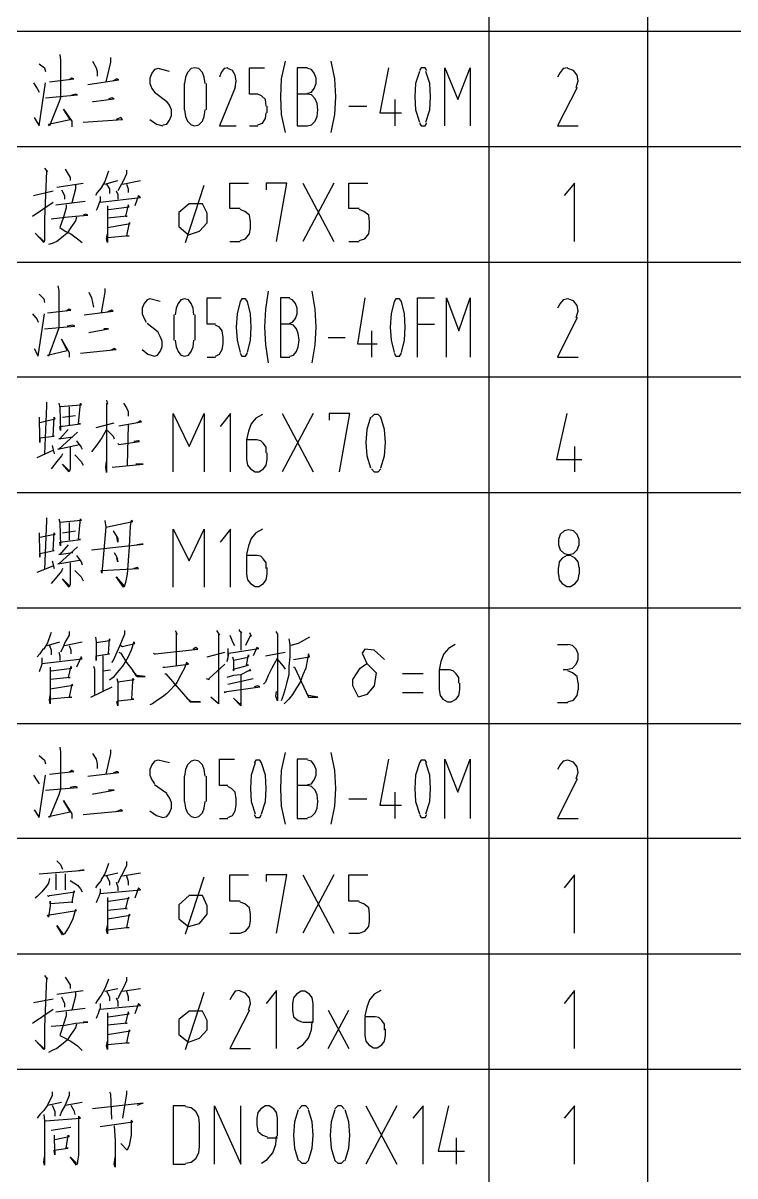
# Model space of a CAD drawing. Header units: millimetres. Extents: x -892 to 4698, y -3687 to 4524.
# Drawn here: x 3385 to 3879, y -2909 to -2110 of the extents above; entities that cross this region are included whole.
import ezdxf

# ---------------------------------------------------------------- set-up
doc = ezdxf.new("R2010")
doc.units = ezdxf.units.MM
doc.layers.add('1', color=7, linetype='Continuous')

msp = doc.modelspace()

# ---------------------------------------------------------------- linework, layer by layer
at = {"layer": '1', "color": 0, "lineweight": 25}
for points in [[(3708.1, -2034.97), (3708.1, -2115.13)], [(3818.24, -2034.97), (3818.24, -2115.13)], [(2898.03, -2115.13), (4698.03, -2115.13)], [(2898.03, -2115.13), (4698.03, -2115.13)], [(3708.1, -2115.13), (3708.1, -2195.29)], [(3818.24, -2115.13), (3818.24, -2195.29)], [(3410.27, -2131.43), (3410.92, -2135.34), (3410.92, -2161.4), (3409.62, -2164.66), (3403.1, -2180.95), (3402.45, -2179.65), (3417.44, -2176.39), (3412.88, -2169.22), (3418.74, -2177.7), (3418.74, -2181.61)], [(3445.46, -2133.38), (3445.46, -2136.64), (3442.2, -2150.32)], [(3395.93, -2137.94), (3399.84, -2140.55), (3400.5, -2143.16)], [(3433.08, -2135.99), (3435.69, -2140.55), (3436.34, -2143.16), (3436.34, -2146.41)], [(3486.52, -2143.16), (3478.7, -2141.2), (3476.09, -2141.85), (3474.14, -2144.46), (3472.83, -2147.72), (3472.83, -2151.63), (3474.14, -2154.89), (3476.09, -2157.49)], [(3511.29, -2151.63), (3510.63, -2147.07), (3509.33, -2143.81), (3506.72, -2141.2), (3504.12, -2140.55), (3501.51, -2141.2), (3498.9, -2143.81), (3497.6, -2147.07), (3496.95, -2151.63)], [(3526.93, -2140.55), (3524.32, -2141.2), (3522.36, -2143.81), (3521.06, -2147.07)], [(3532.14, -2154.23), (3532.79, -2149.67), (3532.14, -2145.76), (3530.18, -2142.5), (3526.93, -2141.2)], [(3547.78, -2158.8), (3541.92, -2158.8), (3541.92, -2140.55), (3552.34, -2140.55)], [(3566.68, -2135.99), (3564.07, -2148.37), (3563.42, -2160.75), (3564.07, -2173.13), (3566.68, -2185.52)], [(3582.32, -2140.55), (3575.15, -2140.55), (3575.15, -2180.95)], [(3582.32, -2158.15), (3584.93, -2157.49), (3586.88, -2154.89), (3588.19, -2151.63), (3588.19, -2147.72), (3586.88, -2144.46), (3584.93, -2141.85), (3582.32, -2141.2)], [(3598.61, -2185.52), (3601.22, -2173.13), (3601.87, -2160.75), (3601.22, -2148.37), (3598.61, -2135.99)], [(3638.37, -2140.55), (3632.5, -2171.83), (3647.49, -2171.83)], [(3665.09, -2142.5), (3663.78, -2140.55), (3661.18, -2140.55), (3659.87, -2142.5)], [(3677.47, -2180.95), (3677.47, -2140.55), (3686.59, -2162.71), (3695.07, -2140.55), (3695.07, -2180.95)], [(3762.84, -2140.55), (3759.58, -2141.2), (3757.63, -2143.81), (3755.67, -2147.07)], [(3768.71, -2154.23), (3770.01, -2149.67), (3769.36, -2145.76), (3766.75, -2142.5), (3762.84, -2141.2)], [(3392.02, -2150.98), (3394.63, -2154.89), (3395.93, -2157.49)], [(3392.68, -2175.09), (3395.93, -2180.95), (3400.5, -2150.98)], [(3403.1, -2150.32), (3420.05, -2148.37), (3418.74, -2147.72), (3416.79, -2149.02)], [(3429.82, -2152.28), (3451.33, -2149.02), (3450.03, -2148.37), (3447.42, -2149.67)], [(3659.87, -2143.16), (3657.27, -2151.63), (3656.61, -2160.75), (3657.27, -2169.88), (3659.87, -2178.35)], [(3664.44, -2178.35), (3667.04, -2169.88), (3667.69, -2160.75), (3667.04, -2151.63), (3664.44, -2143.16)], [(3400.5, -2161.4), (3422.65, -2159.45), (3421.35, -2158.8), (3417.44, -2160.1)], [(3476.09, -2157.49), (3484.57, -2164.01)], [(3496.95, -2169.88), (3496.95, -2151.63)], [(3511.94, -2151.63), (3511.94, -2169.88)], [(3532.14, -2154.23), (3521.06, -2180.95), (3532.79, -2180.95)], [(3553.65, -2167.27), (3552.99, -2162.71), (3550.39, -2160.1), (3547.78, -2158.8)], [(3582.32, -2158.8), (3575.15, -2158.8)], [(3582.32, -2180.95), (3584.93, -2180.3), (3587.53, -2177.7), (3588.84, -2174.44), (3589.49, -2169.88), (3588.84, -2165.31), (3587.53, -2162.06), (3584.93, -2159.45), (3582.32, -2158.8)], [(3769.36, -2154.23), (3755.67, -2180.95), (3770.01, -2180.95)], [(3433.08, -2164.01), (3433.73, -2164.01), (3448.07, -2162.06), (3446.77, -2161.4), (3444.16, -2162.06)], [(3481.96, -2180.3), (3484.57, -2179.65), (3486.52, -2177.04), (3487.82, -2173.79), (3487.82, -2169.88), (3486.52, -2166.62), (3484.57, -2164.01)], [(3642.93, -2162.71), (3642.93, -2180.95)], [(3496.95, -2169.88), (3497.6, -2174.44), (3498.9, -2177.7), (3501.51, -2180.3), (3504.12, -2180.95), (3506.72, -2180.3), (3509.33, -2177.7), (3510.63, -2174.44), (3511.29, -2169.88)], [(3547.78, -2180.3), (3551.04, -2179), (3552.99, -2175.74), (3553.65, -2171.83)], [(3554.3, -2171.83), (3554.3, -2167.27)], [(3611, -2167.27), (3623.38, -2167.27)], [(3426.56, -2178.35), (3453.94, -2176.39), (3452.63, -2175.09), (3449.37, -2176.39)], [(3472.83, -2176.39), (3477.4, -2179.65), (3481.96, -2180.95)], [(3541.92, -2180.95), (3547.78, -2180.95)], [(3575.15, -2180.95), (3582.32, -2180.95)], [(3659.87, -2179), (3661.18, -2180.95), (3663.78, -2180.95), (3665.09, -2179)], [(2898.03, -2195.29), (4698.03, -2195.29)], [(2898.03, -2195.29), (4698.03, -2195.29)], [(3708.1, -2195.29), (3708.1, -2275.45)], [(3818.24, -2195.29), (3818.24, -2275.45)], [(3399.84, -2210.28), (3401.8, -2212.89), (3401.15, -2212.24), (3399.84, -2245.47), (3399.84, -2259.81), (3399.84, -2260.46), (3399.19, -2261.77), (3393.33, -2255.25), (3399.19, -2261.11)], [(3414.18, -2210.93), (3417.44, -2216.8), (3417.44, -2218.75)], [(3444.16, -2212.24), (3443.51, -2214.19), (3441.55, -2219.41), (3438.95, -2223.97), (3436.34, -2227.23), (3435.04, -2229.18)], [(3456.54, -2211.58), (3456.54, -2214.19), (3454.59, -2218.75), (3451.98, -2223.32), (3450.68, -2225.92)], [(3408.32, -2223.32), (3426.56, -2220.71)], [(3421.35, -2222.01), (3421.35, -2224.62), (3418.74, -2234.39)], [(3441.55, -2221.36), (3450.68, -2218.75)], [(3442.86, -2221.36), (3444.81, -2224.62), (3444.81, -2227.88)], [(3453.94, -2221.36), (3466.32, -2218.75)], [(3456.54, -2221.36), (3457.85, -2224.62), (3457.85, -2227.23)], [(3497.6, -2261.77), (3510.63, -2222.01)], [(3535.4, -2238.3), (3528.23, -2238.3), (3528.23, -2220.71), (3541.26, -2220.71)], [(3560.81, -2261.11), (3567.98, -2220.71), (3553.65, -2220.71), (3553.65, -2225.27)], [(3579.06, -2220.71), (3600.57, -2261.11)], [(3600.57, -2220.71), (3579.06, -2261.11)], [(3618.16, -2238.3), (3611, -2238.3), (3611, -2220.71), (3624.03, -2220.71)], [(3767.4, -2261.11), (3767.4, -2220.71), (3760.24, -2229.18)], [(3392.02, -2229.18), (3405.71, -2225.92)], [(3411.57, -2225.27), (3413.53, -2229.18), (3413.53, -2231.79)], [(3438.29, -2229.83), (3438.29, -2233.09), (3437.64, -2234.39), (3436.99, -2236.35), (3436.34, -2238.3), (3435.69, -2239.61)], [(3438.29, -2233.74), (3466.32, -2230.48), (3465.01, -2229.18), (3462.41, -2236.35)], [(3449.37, -2225.92), (3450.68, -2228.53), (3450.68, -2231.79)], [(3391.37, -2243.52), (3405.71, -2233.74)], [(3407.66, -2235.7), (3427.87, -2233.09)], [(3414.83, -2235.7), (3414.83, -2237.65), (3412.88, -2244.17), (3410.27, -2251.34), (3414.18, -2253.95), (3418.09, -2255.9), (3422.65, -2259.16), (3425.91, -2261.77)], [(3443.51, -2236.35), (3443.51, -2238.3), (3443.51, -2248.08), (3443.51, -2261.77), (3442.86, -2259.16), (3443.51, -2255.9)], [(3444.16, -2238.96), (3458.5, -2237), (3457.85, -2235.7), (3455.89, -2243.52), (3457.19, -2243.52), (3443.51, -2244.82)], [(3493.04, -2250.69), (3499.55, -2256.55), (3507.38, -2253.95), (3512.59, -2248.08), (3512.59, -2241.56), (3509.33, -2235.05), (3500.21, -2235.05), (3493.04, -2240.91), (3493.04, -2250.69)], [(3542.57, -2247.43), (3541.92, -2242.87), (3538.66, -2240.26), (3535.4, -2238.96)], [(3625.33, -2247.43), (3624.68, -2242.87), (3621.42, -2240.26), (3618.16, -2238.96)], [(3422, -2244.17), (3421.35, -2246.78), (3418.09, -2251.34), (3415.49, -2255.25), (3411.57, -2258.51), (3408.32, -2261.11), (3405.06, -2262.42), (3402.45, -2263.07)], [(3404.41, -2245.47), (3414.18, -2244.17), (3421.35, -2243.52), (3429.82, -2242.87), (3428.52, -2242.21), (3426.56, -2242.87)], [(3443.51, -2251.34), (3459.15, -2248.73), (3458.5, -2248.08), (3456.54, -2257.2), (3458.5, -2257.2), (3443.51, -2258.51)], [(3535.4, -2260.46), (3539.31, -2259.16), (3541.92, -2255.9), (3542.57, -2251.99)], [(3542.57, -2251.99), (3542.57, -2247.43)], [(3618.16, -2260.46), (3622.07, -2259.16), (3624.68, -2255.9), (3625.33, -2251.99)], [(3625.33, -2251.99), (3625.33, -2247.43)], [(3528.23, -2261.11), (3535.4, -2261.11)], [(3611, -2261.11), (3618.16, -2261.11)], [(2898.03, -2275.45), (4698.03, -2275.45)], [(2898.03, -2275.45), (4698.03, -2275.45)], [(3708.1, -2275.45), (3708.1, -2354.96)], [(3818.24, -2275.45), (3818.24, -2354.96)], [(3408.97, -2291.74), (3409.62, -2295), (3409.62, -2321.07), (3408.32, -2324.98), (3402.45, -2340.62), (3401.8, -2339.97), (3415.49, -2336.71), (3411.57, -2328.89), (3416.79, -2338.01), (3416.79, -2341.27)], [(3441.55, -2293.7), (3441.55, -2296.31), (3438.95, -2310.64)], [(3395.93, -2297.61), (3399.19, -2300.87), (3399.84, -2303.47)], [(3430.47, -2296.31), (3432.43, -2300.22), (3433.08, -2303.47), (3433.73, -2306.73)], [(3480, -2302.82), (3472.83, -2300.87), (3470.88, -2301.52), (3468.92, -2304.13), (3467.62, -2307.38), (3467.62, -2311.29), (3468.92, -2314.55), (3470.23, -2317.16)], [(3503.46, -2311.95), (3502.81, -2307.38), (3501.51, -2304.13), (3499.55, -2301.52), (3496.95, -2300.87), (3494.34, -2301.52), (3492.39, -2304.13), (3491.08, -2307.38), (3490.43, -2311.95)], [(3518.45, -2318.46), (3512.59, -2318.46), (3512.59, -2300.22), (3522.36, -2300.22)], [(3540.61, -2338.01), (3542.57, -2329.54), (3543.22, -2320.42), (3542.57, -2311.29), (3540.61, -2302.82), (3539.31, -2300.87), (3536.7, -2300.87), (3535.4, -2302.82), (3533.44, -2311.29), (3532.79, -2320.42), (3533.44, -2329.54), (3535.4, -2338.01)], [(3554.95, -2295.65), (3552.99, -2308.04), (3552.34, -2320.42), (3552.99, -2332.8), (3554.95, -2345.18)], [(3569.94, -2300.22), (3563.42, -2300.22), (3563.42, -2341.27)], [(3569.94, -2317.81), (3571.89, -2317.16), (3573.85, -2314.55), (3575.15, -2311.29), (3575.15, -2307.38), (3573.85, -2304.13), (3571.89, -2301.52), (3569.94, -2300.87)], [(3585.58, -2345.18), (3587.53, -2332.8), (3588.19, -2320.42), (3587.53, -2308.04), (3585.58, -2295.65)], [(3622.07, -2300.22), (3616.86, -2332.15), (3630.55, -2332.15)], [(3647.49, -2338.01), (3649.45, -2329.54), (3650.1, -2320.42), (3649.45, -2311.29), (3647.49, -2302.82), (3646.19, -2300.87), (3643.58, -2300.87), (3642.28, -2302.82), (3640.32, -2311.29), (3639.67, -2320.42), (3640.32, -2329.54), (3642.28, -2338.01)], [(3658.57, -2341.27), (3658.57, -2300.22), (3670.3, -2300.22)], [(3678.77, -2341.27), (3678.77, -2300.22), (3687.24, -2323.03), (3695.07, -2300.22), (3695.07, -2341.27)], [(3768.71, -2313.9), (3770.01, -2309.34), (3769.36, -2305.43), (3766.75, -2302.17), (3762.84, -2300.87), (3759.58, -2301.52), (3757.63, -2304.13), (3755.67, -2307.38)], [(3401.8, -2310.64), (3418.09, -2308.69), (3416.79, -2308.04), (3414.83, -2309.34)], [(3427.22, -2311.95), (3447.42, -2309.34), (3446.12, -2308.69), (3443.51, -2309.99)], [(3391.37, -2311.29), (3394.63, -2315.21), (3395.28, -2317.16)], [(3392.68, -2335.41), (3395.28, -2340.62), (3399.84, -2311.29)], [(3470.88, -2317.81), (3478.7, -2323.68)], [(3489.78, -2329.54), (3489.78, -2311.95)], [(3504.12, -2311.95), (3504.12, -2329.54)], [(3569.94, -2318.46), (3563.42, -2318.46)], [(3569.94, -2340.62), (3572.55, -2339.97), (3574.5, -2337.36), (3575.8, -2334.1), (3576.46, -2329.54), (3575.8, -2324.98), (3574.5, -2321.72), (3572.55, -2319.12), (3569.94, -2318.46)], [(3658.57, -2318.46), (3670.3, -2318.46)], [(3769.36, -2313.9), (3755.67, -2341.27), (3770.01, -2341.27)], [(3399.84, -2321.72), (3420.7, -2319.77), (3419.4, -2319.12), (3415.49, -2319.77)], [(3430.47, -2324.33), (3444.16, -2321.72), (3442.86, -2321.72), (3440.9, -2321.72)], [(3467.62, -2336.06), (3471.53, -2339.32), (3476.09, -2340.62), (3478.05, -2339.97), (3480, -2337.36), (3481.31, -2334.1), (3481.31, -2330.19), (3480, -2326.94), (3478.7, -2324.33)], [(3523.67, -2327.59), (3523.02, -2323.03), (3521.06, -2320.42), (3518.45, -2319.12)], [(3626.64, -2323.03), (3626.64, -2341.27)], [(3490.43, -2329.54), (3491.08, -2334.1), (3492.39, -2337.36), (3494.34, -2339.97), (3496.95, -2340.62), (3499.55, -2339.97), (3501.51, -2337.36), (3502.81, -2334.1), (3503.46, -2329.54)], [(3518.45, -2340.62), (3521.06, -2339.32), (3523.02, -2336.06), (3523.67, -2332.15)], [(3523.67, -2332.15), (3523.67, -2327.59)], [(3596.66, -2327.59), (3608.39, -2327.59)], [(3424.61, -2338.67), (3449.37, -2336.06), (3448.07, -2335.41), (3445.46, -2336.71)], [(3512.59, -2341.27), (3518.45, -2341.27)], [(3535.4, -2338.67), (3536.7, -2340.62), (3539.31, -2340.62), (3540.61, -2338.67)], [(3563.42, -2341.27), (3569.94, -2341.27)], [(3642.28, -2338.67), (3643.58, -2340.62), (3646.19, -2340.62), (3647.49, -2338.67)], [(2898.03, -2354.96), (4698.03, -2354.96)], [(2898.03, -2354.96), (4698.03, -2354.96)], [(3708.1, -2354.96), (3708.1, -2435.12)], [(3818.24, -2354.96), (3818.24, -2435.12)], [(3401.15, -2372.55), (3401.15, -2375.16), (3399.84, -2408.4)], [(3409.62, -2373.21), (3410.27, -2376.47), (3410.92, -2392.11), (3410.27, -2389.5), (3424.61, -2387.54), (3423.31, -2387.54), (3424.61, -2373.21), (3425.26, -2374.51), (3410.27, -2375.81)], [(3442.86, -2371.25), (3443.51, -2373.86), (3442.86, -2373.21), (3442.86, -2421.43), (3442.2, -2417.52), (3442.86, -2413.61)], [(3454.59, -2373.21), (3456.54, -2376.47), (3457.85, -2379.07), (3457.85, -2382.33)], [(3412.23, -2382.98), (3421.35, -2381.68)], [(3416.79, -2375.81), (3416.79, -2388.85)], [(3489.13, -2420.78), (3489.13, -2380.38), (3500.21, -2403.18), (3510.63, -2380.38), (3510.63, -2420.78)], [(3528.88, -2420.78), (3528.88, -2380.38), (3521.71, -2389.5)], [(3551.04, -2381.03), (3546.48, -2383.63), (3543.22, -2387.54), (3541.26, -2392.76), (3539.96, -2398.62)], [(3564.72, -2380.38), (3586.23, -2420.78)], [(3586.23, -2380.38), (3564.72, -2420.78)], [(3604.48, -2420.78), (3611.65, -2380.38), (3597.31, -2380.38), (3597.31, -2384.94)], [(3633.15, -2418.17), (3635.76, -2409.7), (3636.41, -2400.58), (3635.76, -2391.45), (3633.15, -2382.98), (3631.2, -2381.03), (3628.59, -2381.03), (3626.64, -2382.98)], [(3762.19, -2380.38), (3755.02, -2412.31), (3772.62, -2412.31)], [(3395.93, -2382.98), (3395.93, -2386.89), (3396.59, -2400.58), (3396.59, -2397.32), (3406.36, -2396.02), (3405.71, -2396.02), (3406.36, -2382.98), (3407.01, -2384.29), (3396.59, -2386.89)], [(3435.69, -2390.15), (3448.07, -2386.89)], [(3451.33, -2388.85), (3466.97, -2386.24), (3466.32, -2385.59), (3463.71, -2386.89)], [(3457.85, -2388.2), (3457.19, -2416.22)], [(3625.98, -2382.98), (3623.38, -2391.45), (3622.73, -2400.58), (3623.38, -2409.7), (3625.98, -2418.17)], [(3422.65, -2393.41), (3409.62, -2405.14), (3408.97, -2405.14), (3423.96, -2401.88)], [(3416.14, -2391.45), (3410.27, -2397.97), (3409.62, -2397.97), (3419.4, -2396.67)], [(3442.86, -2391.45), (3439.6, -2397.32), (3436.34, -2401.88), (3432.43, -2407.1)], [(3443.51, -2392.11), (3447.42, -2396.02), (3448.07, -2397.97)], [(3539.96, -2398.62), (3539.96, -2412.31)], [(3547.13, -2398.62), (3539.96, -2398.62)], [(3553.65, -2407.75), (3553.65, -2403.84), (3551.69, -2401.23), (3549.74, -2399.27), (3547.13, -2398.62)], [(3394.63, -2411.01), (3405.71, -2405.79)], [(3405.06, -2402.53), (3406.36, -2408.4)], [(3417.44, -2403.84), (3417.44, -2414.26), (3417.44, -2416.87), (3417.44, -2418.83), (3416.79, -2420.78), (3412.23, -2415.57), (3416.79, -2420.13)], [(3422, -2399.27), (3425.26, -2403.84), (3425.91, -2405.14)], [(3450.68, -2401.23), (3451.33, -2401.88), (3465.67, -2399.93), (3465.01, -2399.27), (3461.76, -2399.93)], [(3767.4, -2403.18), (3767.4, -2420.78)], [(3412.23, -2408.4), (3411.57, -2409.7), (3408.32, -2413.61), (3404.41, -2418.83)], [(3420.7, -2409.05), (3425.26, -2413.61), (3426.56, -2416.22)], [(3539.96, -2412.31), (3540.61, -2416.22), (3542.57, -2418.83), (3545.83, -2420.78), (3548.43, -2420.78), (3551.69, -2418.83), (3553.65, -2416.22), (3554.3, -2412.31)], [(3554.3, -2412.31), (3554.3, -2407.75)], [(3446.77, -2417.52), (3468.27, -2415.57), (3466.97, -2415.57), (3463.06, -2415.57)], [(3626.64, -2418.83), (3628.59, -2420.78), (3631.2, -2420.78), (3633.15, -2418.83)], [(2898.03, -2435.12), (4698.03, -2435.12)], [(2898.03, -2435.12), (4698.03, -2435.12)], [(3708.1, -2435.12), (3708.1, -2515.28)], [(3818.24, -2435.12), (3818.24, -2515.28)], [(3401.15, -2452.71), (3401.15, -2454.67), (3399.84, -2488.56)], [(3409.62, -2453.37), (3410.27, -2455.97), (3410.92, -2472.27), (3410.27, -2469.66), (3424.61, -2467.7), (3423.31, -2467.7), (3424.61, -2453.37), (3425.26, -2454.67), (3410.27, -2455.97)], [(3441.55, -2454.67), (3442.2, -2459.23), (3439.6, -2491.16), (3438.95, -2489.21), (3465.01, -2487.91), (3464.36, -2487.25), (3461.76, -2487.91)], [(3442.2, -2459.23), (3461.1, -2455.32), (3459.8, -2454.67), (3459.15, -2458.58), (3458.5, -2472.92), (3457.85, -2482.04), (3457.85, -2482.69), (3457.19, -2491.82), (3455.89, -2497.68), (3455.24, -2499.64), (3455.24, -2500.29), (3454.59, -2500.94), (3449.37, -2493.77), (3455.24, -2500.29)], [(3412.23, -2463.14), (3421.35, -2461.84)], [(3416.79, -2455.97), (3416.79, -2468.36)], [(3447.42, -2461.84), (3450.68, -2467.05), (3450.68, -2469.66), (3450.03, -2465.75)], [(3489.13, -2500.94), (3489.13, -2460.53), (3500.21, -2482.69), (3510.63, -2460.53), (3510.63, -2500.94)], [(3528.88, -2500.94), (3528.88, -2460.53), (3521.71, -2469.66)], [(3551.04, -2460.53), (3546.48, -2463.14), (3543.22, -2467.05), (3541.26, -2472.27), (3539.96, -2478.13)], [(3763.49, -2461.19), (3760.24, -2461.84), (3757.63, -2464.44), (3756.33, -2467.7), (3756.33, -2471.61), (3757.63, -2474.87), (3760.24, -2477.48), (3763.49, -2478.13), (3766.75, -2477.48), (3769.36, -2474.87), (3770.66, -2471.61), (3770.66, -2467.7), (3769.36, -2464.44), (3766.75, -2461.84), (3763.49, -2461.19)], [(3395.93, -2463.14), (3395.93, -2467.05), (3396.59, -2480.09), (3396.59, -2477.48), (3406.36, -2475.52), (3405.71, -2475.52), (3406.36, -2463.14), (3407.01, -2464.44), (3396.59, -2466.4)], [(3422.65, -2472.92), (3409.62, -2484.65), (3408.97, -2484.65), (3423.96, -2482.04)], [(3416.14, -2471.61), (3410.27, -2478.13), (3409.62, -2478.13), (3419.4, -2476.83)], [(3422, -2478.78), (3425.26, -2483.34), (3425.91, -2485.3)], [(3432.43, -2474.87), (3468.27, -2470.96), (3466.97, -2470.96), (3463.71, -2471.61)], [(3448.07, -2476.83), (3450.03, -2480.09), (3450.68, -2483.34), (3450.03, -2480.74)], [(3539.96, -2478.78), (3539.96, -2491.82)], [(3547.13, -2478.78), (3539.96, -2478.78)], [(3553.65, -2487.91), (3553.65, -2484), (3551.69, -2481.39), (3549.74, -2479.43), (3547.13, -2478.78)], [(3770.66, -2487.25), (3770.01, -2483.34), (3768.06, -2480.74), (3764.8, -2478.78), (3762.19, -2478.78), (3758.93, -2480.74), (3756.98, -2483.34), (3756.33, -2487.25)], [(3394.63, -2490.51), (3405.71, -2485.95)], [(3405.06, -2482.69), (3406.36, -2487.91)], [(3417.44, -2484), (3417.44, -2493.77), (3417.44, -2496.38), (3417.44, -2498.99), (3416.79, -2500.94), (3412.23, -2495.07), (3416.79, -2499.64)], [(3412.23, -2487.91), (3411.57, -2489.86), (3408.32, -2493.77), (3404.41, -2498.33)], [(3420.7, -2489.21), (3425.26, -2493.77), (3426.56, -2496.38)], [(3539.96, -2491.82), (3540.61, -2495.73), (3542.57, -2498.33), (3545.83, -2500.29), (3548.43, -2500.29), (3551.69, -2498.33), (3553.65, -2495.73), (3554.3, -2491.82)], [(3554.3, -2491.82), (3554.3, -2487.25)], [(3756.33, -2491.82), (3756.33, -2487.25)], [(3756.33, -2491.82), (3756.98, -2495.73), (3758.93, -2498.33), (3762.19, -2500.29), (3764.8, -2500.29), (3768.06, -2498.33), (3770.01, -2495.73), (3770.66, -2491.82)], [(3770.66, -2487.25), (3770.66, -2491.82)], [(2898.03, -2515.28), (4698.03, -2515.28)], [(2898.03, -2515.28), (4698.03, -2515.28)], [(3708.1, -2515.28), (3708.1, -2595.44)], [(3818.24, -2515.28), (3818.24, -2595.44)], [(3404.41, -2532.22), (3403.75, -2534.18), (3401.8, -2539.39), (3399.19, -2543.95), (3398.54, -2543.95), (3396.59, -2547.21), (3394.63, -2549.17)], [(3416.79, -2531.57), (3416.79, -2534.18), (3414.18, -2538.74), (3412.23, -2543.3), (3410.92, -2545.91)], [(3455.24, -2530.92), (3455.24, -2533.53), (3451.98, -2541.35), (3450.03, -2545.91), (3447.42, -2551.77), (3446.12, -2553.08)], [(3490.43, -2530.92), (3491.73, -2533.53), (3491.08, -2532.87), (3491.08, -2555.03)], [(3519.11, -2530.92), (3521.06, -2534.18), (3520.41, -2533.53), (3520.41, -2547.86), (3520.41, -2579.8), (3520.41, -2581.75), (3515.2, -2577.19)], [(3528.23, -2534.18), (3530.18, -2538.74), (3531.49, -2541.35)], [(3534.75, -2530.27), (3534.75, -2530.92), (3536.7, -2532.22), (3536.05, -2532.22), (3536.05, -2544.6)], [(3541.92, -2532.22), (3543.22, -2534.83), (3542.57, -2534.18), (3539.31, -2541.35)], [(3560.16, -2531.57), (3561.47, -2533.53), (3561.47, -2579.8), (3560.16, -2576.54), (3560.81, -2573.28)], [(3401.8, -2541.35), (3410.27, -2538.74)], [(3403.1, -2541.35), (3404.41, -2544.6), (3404.41, -2547.86)], [(3413.53, -2541.35), (3425.91, -2538.74)], [(3416.79, -2541.35), (3418.09, -2544.6), (3418.09, -2547.21)], [(3435.04, -2535.48), (3435.69, -2538.74), (3435.69, -2542.65), (3435.69, -2548.51), (3435.69, -2551.77), (3435.69, -2548.51), (3444.81, -2547.21), (3444.16, -2547.21), (3444.81, -2536.78), (3444.81, -2537.44), (3444.81, -2538.09), (3435.69, -2539.39)], [(3452.63, -2541.35), (3453.94, -2542), (3462.41, -2540.04), (3461.76, -2538.74), (3459.8, -2544.6), (3457.85, -2549.17), (3455.89, -2552.42), (3453.94, -2555.68), (3450.03, -2560.25), (3447.42, -2563.5), (3444.81, -2565.46)], [(3475.44, -2546.56), (3476.09, -2547.21), (3476.75, -2547.21), (3506.07, -2543.95), (3504.77, -2542.65), (3502.81, -2543.95)], [(3526.93, -2543.3), (3526.93, -2546.56), (3526.93, -2549.82), (3526.27, -2552.42), (3526.93, -2551.12), (3527.58, -2546.56), (3548.43, -2543.3), (3547.13, -2542.65), (3544.52, -2548.51)], [(3569.29, -2536.78), (3569.94, -2540.69), (3569.94, -2549.17), (3569.29, -2555.68), (3569.29, -2561.55), (3567.98, -2566.76), (3566.68, -2571.32), (3565.38, -2575.89), (3564.07, -2579.8)], [(3583.62, -2535.48), (3575.8, -2540.04), (3570.59, -2541.35)], [(3684.64, -2540.69), (3680.08, -2543.3), (3676.82, -2547.21), (3674.86, -2552.42), (3673.56, -2558.29)], [(3755.67, -2540.69), (3762.84, -2540.69)], [(3762.84, -2557.64), (3766.1, -2556.99), (3768.71, -2554.38), (3770.01, -2551.12), (3770.01, -2547.21), (3768.71, -2543.95), (3766.1, -2541.35), (3762.84, -2540.69)], [(3397.89, -2549.82), (3397.89, -2553.08), (3397.89, -2554.38), (3397.24, -2556.33), (3396.59, -2558.29), (3395.93, -2559.59)], [(3397.89, -2553.73), (3425.91, -2550.47), (3425.26, -2549.17), (3422, -2556.33)], [(3409.62, -2545.91), (3410.27, -2548.51), (3410.27, -2551.77)], [(3440.25, -2548.51), (3440.25, -2572.63)], [(3451.33, -2545.91), (3452.63, -2546.56), (3456.54, -2553.08), (3460.45, -2557.64), (3463.06, -2562.2), (3464.36, -2562.85), (3469.58, -2562.85), (3463.71, -2562.2), (3461.1, -2558.94)], [(3512.59, -2549.17), (3524.97, -2545.91)], [(3530.18, -2549.17), (3530.84, -2551.77), (3530.84, -2558.94), (3530.84, -2557.64), (3541.26, -2555.03), (3539.96, -2555.03), (3541.26, -2547.86), (3541.26, -2549.17), (3539.96, -2549.82), (3530.84, -2551.77)], [(3561.47, -2549.82), (3557.56, -2556.99), (3554.95, -2562.2), (3552.99, -2566.76), (3551.69, -2568.07)], [(3552.99, -2548.51), (3566.68, -2545.91)], [(3572.55, -2551.12), (3583.62, -2549.17), (3582.97, -2547.21), (3582.32, -2550.47), (3581.02, -2556.99), (3579.06, -2561.55), (3577.11, -2566.76), (3574.5, -2570.67), (3571.89, -2575.23), (3569.29, -2578.49), (3566.03, -2581.75)], [(3635.76, -2551.12), (3628.59, -2544.6), (3622.07, -2543.95), (3620.12, -2546.56), (3623.38, -2553.73), (3629.89, -2560.25), (3628.59, -2569.37), (3623.38, -2575.23), (3617.51, -2577.19), (3613.6, -2569.37), (3613.6, -2564.81), (3618.82, -2556.99), (3623.38, -2553.73)], [(3403.75, -2556.33), (3403.75, -2558.29), (3403.75, -2568.07), (3403.75, -2581.75), (3403.1, -2579.14), (3403.75, -2575.89)], [(3404.41, -2558.94), (3418.74, -2556.99), (3418.09, -2555.68), (3416.14, -2563.5), (3417.44, -2563.5), (3403.75, -2564.81)], [(3433.73, -2555.68), (3434.38, -2557.64), (3434.38, -2575.23)], [(3440.25, -2558.94), (3445.46, -2558.29)], [(3481.96, -2556.33), (3482.61, -2556.33), (3483.26, -2556.33), (3499.55, -2554.38), (3498.25, -2553.08), (3496.95, -2556.99), (3494.34, -2561.55), (3493.04, -2564.16), (3491.73, -2566.76), (3489.78, -2569.37), (3487.17, -2571.98), (3484.57, -2574.58), (3481.31, -2577.19), (3477.4, -2579.8), (3474.79, -2581.75), (3472.83, -2582.4)], [(3511.94, -2564.16), (3513.89, -2564.81), (3513.89, -2564.16), (3524.97, -2554.38)], [(3541.92, -2557.64), (3542.57, -2558.94), (3541.26, -2558.94), (3536.05, -2561.55), (3530.84, -2562.2), (3526.27, -2563.5)], [(3561.47, -2551.12), (3565.38, -2555.68), (3566.68, -2557.64)], [(3572.55, -2556.33), (3573.2, -2556.33), (3582.97, -2577.19), (3589.49, -2577.19), (3582.97, -2575.89), (3581.67, -2574.58)], [(3673.56, -2558.29), (3673.56, -2571.98)], [(3680.73, -2558.29), (3673.56, -2558.29)], [(3687.24, -2567.41), (3687.24, -2563.5), (3685.29, -2560.9), (3683.33, -2558.94), (3680.73, -2558.29)], [(3762.84, -2558.29), (3759.58, -2558.29)], [(3450.03, -2564.16), (3450.68, -2566.76), (3450.68, -2583.05), (3450.03, -2580.45), (3450.68, -2579.8), (3461.76, -2578.49), (3460.45, -2578.49), (3461.1, -2566.11), (3461.1, -2564.16), (3461.76, -2565.46), (3460.45, -2565.46), (3450.68, -2566.76)], [(3483.26, -2560.9), (3483.91, -2560.9), (3500.86, -2580.45), (3508.03, -2580.45), (3507.38, -2580.45), (3501.51, -2580.45), (3498.25, -2577.84)], [(3526.93, -2568.07), (3544.52, -2564.16)], [(3536.05, -2561.55), (3536.05, -2562.85), (3536.05, -2579.8), (3536.05, -2583.05), (3530.84, -2577.84), (3536.05, -2582.4), (3536.05, -2581.1)], [(3662.48, -2560.9), (3648.14, -2560.9)], [(3770.01, -2567.41), (3769.36, -2562.85), (3766.1, -2560.25), (3762.84, -2558.94)], [(3403.75, -2571.32), (3419.4, -2568.72), (3418.74, -2568.07), (3416.79, -2577.19), (3418.74, -2577.19), (3403.75, -2578.49)], [(3431.78, -2577.19), (3446.77, -2570.02)], [(3524.32, -2573.28), (3524.97, -2573.93), (3526.27, -2573.28), (3549.08, -2570.02), (3547.78, -2569.37), (3545.17, -2570.02)], [(3648.14, -2573.93), (3662.48, -2573.93)], [(3673.56, -2571.98), (3674.21, -2575.89), (3676.17, -2578.49), (3679.42, -2580.45), (3682.03, -2580.45), (3685.29, -2578.49), (3687.24, -2575.89), (3687.9, -2571.98)], [(3687.9, -2571.98), (3687.9, -2567.41)], [(3762.84, -2580.45), (3766.75, -2579.14), (3769.36, -2575.89), (3770.01, -2571.98)], [(3770.01, -2567.41), (3770.01, -2571.98)], [(3762.84, -2581.1), (3755.67, -2581.1)], [(2898.03, -2595.44), (4698.03, -2595.44)], [(2898.03, -2595.44), (4698.03, -2595.44)], [(3708.1, -2595.44), (3708.1, -2674.94)], [(3818.24, -2595.44), (3818.24, -2674.94)], [(3410.27, -2611.73), (3410.92, -2614.99), (3410.92, -2641.06), (3409.62, -2644.97), (3403.1, -2660.61), (3402.45, -2659.96), (3417.44, -2656.7), (3412.88, -2648.88), (3418.74, -2658), (3418.74, -2661.26)], [(3445.46, -2613.68), (3445.46, -2616.29), (3442.2, -2630.63)], [(3395.93, -2617.59), (3399.84, -2620.85), (3400.5, -2623.46)], [(3433.08, -2616.29), (3435.69, -2620.2), (3436.34, -2623.46), (3436.34, -2626.72)], [(3486.52, -2622.81), (3478.7, -2620.85), (3476.09, -2621.5), (3474.14, -2624.11), (3472.83, -2627.37), (3472.83, -2631.28), (3474.14, -2634.54), (3476.09, -2637.15)], [(3511.29, -2631.93), (3510.63, -2627.37), (3509.33, -2624.11), (3506.72, -2621.5), (3504.12, -2620.85), (3501.51, -2621.5), (3498.9, -2624.11), (3497.6, -2627.37), (3496.95, -2631.93)], [(3526.93, -2638.45), (3521.06, -2638.45), (3521.06, -2620.2), (3531.49, -2620.2)], [(3545.83, -2622.81), (3543.22, -2631.28), (3542.57, -2640.4), (3543.22, -2649.53), (3545.83, -2658)], [(3550.39, -2658), (3552.99, -2649.53), (3553.65, -2640.4), (3552.99, -2631.28), (3550.39, -2622.81), (3549.08, -2620.85), (3546.48, -2620.85), (3545.17, -2622.81)], [(3566.68, -2615.64), (3564.07, -2628.02), (3563.42, -2640.4), (3564.07, -2652.79), (3566.68, -2665.17)], [(3582.32, -2620.2), (3575.15, -2620.2), (3575.15, -2661.26)], [(3582.32, -2637.8), (3584.93, -2637.15), (3586.88, -2634.54), (3588.19, -2631.28), (3588.19, -2627.37), (3586.88, -2624.11), (3584.93, -2621.5), (3582.32, -2620.85)], [(3598.61, -2665.17), (3601.22, -2652.79), (3601.87, -2640.4), (3601.22, -2628.02), (3598.61, -2615.64)], [(3638.37, -2620.2), (3632.5, -2652.13), (3647.49, -2652.13)], [(3665.09, -2622.81), (3663.78, -2620.85), (3661.18, -2620.85), (3659.87, -2622.81), (3657.27, -2631.28), (3656.61, -2640.4), (3657.27, -2649.53), (3659.87, -2658)], [(3664.44, -2658), (3667.04, -2649.53), (3667.69, -2640.4), (3667.04, -2631.28), (3664.44, -2622.81)], [(3677.47, -2661.26), (3677.47, -2620.2), (3686.59, -2643.01), (3695.07, -2620.2), (3695.07, -2661.26)], [(3768.71, -2633.89), (3770.01, -2629.33), (3769.36, -2625.42), (3766.75, -2622.16), (3762.84, -2620.85), (3759.58, -2621.5), (3757.63, -2624.11), (3755.67, -2627.37)], [(3403.1, -2630.63), (3420.05, -2628.67), (3418.74, -2628.02), (3416.79, -2629.33)], [(3429.82, -2631.93), (3451.33, -2629.33), (3450.03, -2628.67), (3447.42, -2629.98)], [(3392.02, -2631.28), (3394.63, -2635.19), (3395.93, -2637.15)], [(3392.68, -2655.39), (3395.93, -2660.61), (3400.5, -2631.28)], [(3476.09, -2637.8), (3484.57, -2643.66)], [(3496.95, -2649.53), (3496.95, -2631.93)], [(3511.94, -2631.93), (3511.94, -2649.53)], [(3582.32, -2638.45), (3575.15, -2638.45)], [(3582.32, -2660.61), (3584.93, -2659.96), (3587.53, -2657.35), (3588.84, -2654.09), (3589.49, -2649.53), (3588.84, -2644.97), (3587.53, -2641.71), (3584.93, -2639.1), (3582.32, -2638.45)], [(3769.36, -2633.89), (3755.67, -2661.26), (3770.01, -2661.26)], [(3400.5, -2641.71), (3422.65, -2639.75), (3421.35, -2639.1), (3417.44, -2639.75)], [(3433.08, -2644.31), (3433.73, -2644.31), (3448.07, -2641.71), (3446.77, -2641.71), (3444.16, -2641.71)], [(3472.83, -2656.05), (3477.4, -2659.3), (3481.96, -2660.61), (3484.57, -2659.96), (3486.52, -2657.35), (3487.82, -2654.09), (3487.82, -2650.18), (3486.52, -2646.92), (3484.57, -2644.31)], [(3532.79, -2647.57), (3532.14, -2643.01), (3529.53, -2640.4), (3526.93, -2639.1)], [(3642.93, -2643.01), (3642.93, -2661.26)], [(3496.95, -2649.53), (3497.6, -2654.09), (3498.9, -2657.35), (3501.51, -2659.96), (3504.12, -2660.61), (3506.72, -2659.96), (3509.33, -2657.35), (3510.63, -2654.09), (3511.29, -2649.53)], [(3526.93, -2660.61), (3530.18, -2659.3), (3532.14, -2656.05), (3532.79, -2652.13)], [(3532.79, -2652.13), (3532.79, -2647.57)], [(3611, -2647.57), (3623.38, -2647.57)], [(3426.56, -2658.65), (3453.94, -2656.05), (3452.63, -2655.39), (3449.37, -2656.7)], [(3521.06, -2661.26), (3526.93, -2661.26)], [(3545.17, -2658.65), (3546.48, -2660.61), (3549.08, -2660.61), (3550.39, -2658.65)], [(3575.15, -2661.26), (3582.32, -2661.26)], [(3659.87, -2658.65), (3661.18, -2660.61), (3663.78, -2660.61), (3665.09, -2658.65)], [(2898.03, -2674.94), (4698.03, -2674.94)], [(2898.03, -2674.94), (4698.03, -2674.94)], [(3708.1, -2674.94), (3708.1, -2755.1)], [(3818.24, -2674.94), (3818.24, -2755.1)], [(3408.32, -2690.59), (3410.92, -2693.19), (3412.23, -2696.45)], [(3444.16, -2692.54), (3443.51, -2694.5), (3441.55, -2699.71), (3438.95, -2703.62), (3438.95, -2704.27), (3436.34, -2707.53), (3435.04, -2709.48)], [(3456.54, -2691.24), (3456.54, -2693.84), (3454.59, -2698.41), (3451.98, -2702.97), (3450.68, -2706.23)], [(3395.93, -2699.71), (3427.22, -2697.1), (3425.91, -2697.1), (3422, -2697.75)], [(3407.66, -2699.71), (3407.66, -2710.79)], [(3414.18, -2699.71), (3414.18, -2710.79)], [(3441.55, -2701.01), (3450.68, -2699.06)], [(3442.86, -2701.01), (3444.81, -2704.92), (3444.81, -2707.53)], [(3453.94, -2701.01), (3466.32, -2699.06)], [(3456.54, -2701.01), (3457.85, -2704.92), (3457.85, -2707.53)], [(3497.6, -2741.42), (3510.63, -2701.66)], [(3535.4, -2718.61), (3528.23, -2718.61), (3528.23, -2700.36), (3541.26, -2700.36)], [(3560.81, -2740.77), (3567.98, -2700.36), (3553.65, -2700.36), (3553.65, -2704.92)], [(3579.06, -2700.36), (3600.57, -2740.77)], [(3600.57, -2700.36), (3579.06, -2740.77)], [(3618.16, -2718.61), (3611, -2718.61), (3611, -2700.36), (3624.03, -2700.36)], [(3767.4, -2740.77), (3767.4, -2700.36), (3760.24, -2709.48)], [(3403.1, -2702.97), (3402.45, -2706.23), (3401.15, -2708.18), (3397.89, -2712.09), (3394.63, -2715.35), (3393.33, -2716.65)], [(3417.44, -2704.27), (3422.65, -2707.53), (3424.61, -2710.14), (3425.91, -2712.09)], [(3438.29, -2710.14), (3438.29, -2712.74), (3437.64, -2714.7), (3436.99, -2716.65), (3436.34, -2717.96), (3435.69, -2719.91)], [(3438.29, -2713.39), (3466.32, -2710.79), (3465.01, -2709.48), (3462.41, -2716.65)], [(3449.37, -2705.57), (3450.68, -2708.83), (3450.68, -2711.44)], [(3401.8, -2714.7), (3402.45, -2715.35), (3403.1, -2714.7), (3420.7, -2712.09), (3420.05, -2711.44), (3418.74, -2719.26), (3419.4, -2719.26), (3403.75, -2720.56), (3403.75, -2718.61), (3403.75, -2721.87), (3402.45, -2729.69), (3401.8, -2728.38), (3422, -2725.13), (3421.35, -2724.47), (3419.4, -2730.99), (3416.79, -2736.2), (3414.83, -2739.46), (3413.53, -2741.42), (3412.23, -2742.07), (3408.32, -2735.55), (3412.88, -2742.07)], [(3443.51, -2716), (3443.51, -2717.96), (3443.51, -2727.73), (3443.51, -2741.42), (3442.86, -2738.81), (3443.51, -2735.55)], [(3444.16, -2718.61), (3458.5, -2716.65), (3457.85, -2716), (3455.89, -2723.82), (3457.19, -2723.82), (3443.51, -2725.13)], [(3493.04, -2730.99), (3499.55, -2736.2), (3507.38, -2734.25), (3512.59, -2727.73), (3512.59, -2721.87), (3509.33, -2714.7), (3500.21, -2714.7), (3493.04, -2721.22), (3493.04, -2730.99)], [(3542.57, -2727.73), (3541.92, -2723.17), (3538.66, -2720.56), (3535.4, -2719.26)], [(3625.33, -2727.73), (3624.68, -2723.17), (3621.42, -2720.56), (3618.16, -2719.26)], [(3443.51, -2730.99), (3459.15, -2728.38), (3458.5, -2727.73), (3456.54, -2736.86), (3458.5, -2736.86), (3443.51, -2738.81)], [(3535.4, -2740.77), (3539.31, -2739.46), (3541.92, -2736.2), (3542.57, -2732.29)], [(3542.57, -2732.29), (3542.57, -2727.73)], [(3618.16, -2740.77), (3622.07, -2739.46), (3624.68, -2736.2), (3625.33, -2732.29)], [(3625.33, -2732.29), (3625.33, -2727.73)], [(3528.23, -2740.77), (3535.4, -2740.77)], [(3611, -2740.77), (3618.16, -2740.77)], [(2898.03, -2755.1), (4698.03, -2755.1)], [(2898.03, -2755.1), (4698.03, -2755.1)], [(3708.1, -2755.1), (3708.1, -2835.26)], [(3818.24, -2755.1), (3818.24, -2835.26)], [(3399.84, -2770.09), (3401.8, -2772.7), (3401.15, -2772.05), (3399.84, -2805.94), (3399.84, -2819.62), (3399.84, -2820.93), (3399.19, -2821.58), (3393.33, -2815.06), (3399.19, -2820.93)], [(3414.18, -2771.4), (3417.44, -2776.61), (3417.44, -2779.22)], [(3444.16, -2772.7), (3443.51, -2774.65), (3441.55, -2779.22), (3438.95, -2783.78), (3436.34, -2787.69), (3435.04, -2789.64)], [(3456.54, -2771.4), (3456.54, -2774), (3454.59, -2778.57), (3451.98, -2783.13), (3450.68, -2786.39)], [(3408.32, -2783.13), (3426.56, -2780.52)], [(3421.35, -2781.82), (3421.35, -2784.43), (3418.74, -2794.21)], [(3441.55, -2781.17), (3450.68, -2779.22)], [(3442.86, -2781.17), (3444.81, -2785.08), (3444.81, -2787.69)], [(3453.94, -2781.17), (3466.32, -2779.22)], [(3456.54, -2781.17), (3457.85, -2785.08), (3457.85, -2787.69)], [(3497.6, -2821.58), (3510.63, -2781.82)], [(3535.4, -2780.52), (3532.14, -2781.17), (3530.18, -2783.78), (3528.23, -2787.04)], [(3541.26, -2794.21), (3542.57, -2789.64), (3541.92, -2785.73), (3539.31, -2782.48), (3535.4, -2781.17)], [(3560.81, -2820.93), (3560.81, -2780.52), (3553.65, -2789.64)], [(3586.23, -2789.64), (3585.58, -2785.73), (3583.62, -2783.13), (3580.37, -2781.17), (3577.76, -2781.17), (3574.5, -2783.13), (3572.55, -2785.73), (3571.89, -2789.64)], [(3633.15, -2780.52), (3628.59, -2783.13), (3625.33, -2787.04), (3623.38, -2792.25), (3622.07, -2798.12)], [(3767.4, -2820.93), (3767.4, -2780.52), (3760.24, -2789.64)], [(3392.02, -2788.99), (3405.71, -2786.39)], [(3411.57, -2785.08), (3413.53, -2789.64), (3413.53, -2792.25)], [(3438.29, -2789.64), (3438.29, -2792.9), (3437.64, -2794.21), (3436.99, -2796.81), (3436.34, -2798.12), (3435.69, -2800.07)], [(3438.29, -2793.55), (3466.32, -2790.95), (3465.01, -2789.64), (3462.41, -2796.81)], [(3449.37, -2785.73), (3450.68, -2788.34), (3450.68, -2791.6)], [(3571.89, -2789.64), (3571.89, -2794.21)], [(3586.23, -2802.03), (3586.23, -2789.64)], [(3391.37, -2803.33), (3405.71, -2793.55)], [(3407.66, -2795.51), (3427.87, -2792.9)], [(3414.83, -2795.51), (3414.83, -2798.12), (3412.88, -2803.98), (3410.27, -2811.8), (3414.18, -2813.76), (3418.09, -2815.71), (3422.65, -2818.97), (3425.91, -2822.23)], [(3443.51, -2796.16), (3443.51, -2798.12), (3443.51, -2807.89), (3443.51, -2821.58), (3442.86, -2818.97), (3443.51, -2815.71)], [(3444.16, -2798.77), (3458.5, -2796.81), (3457.85, -2795.51), (3455.89, -2803.33), (3457.19, -2803.33), (3443.51, -2804.63)], [(3493.04, -2811.15), (3499.55, -2816.36), (3507.38, -2813.76), (3512.59, -2807.89), (3512.59, -2801.37), (3509.33, -2794.86), (3500.21, -2794.86), (3493.04, -2800.72), (3493.04, -2811.15)], [(3541.92, -2794.21), (3528.23, -2820.93), (3542.57, -2820.93)], [(3571.89, -2794.21), (3572.55, -2798.77), (3575.8, -2801.37), (3579.06, -2802.68)], [(3596.66, -2820.93), (3611, -2794.21)], [(3596.66, -2794.21), (3611, -2820.93)], [(3422, -2803.98), (3421.35, -2806.59), (3418.09, -2811.15), (3415.49, -2815.06), (3411.57, -2818.32), (3408.32, -2820.93), (3405.06, -2822.23), (3402.45, -2823.53)], [(3404.41, -2805.28), (3414.18, -2804.63), (3421.35, -2803.33), (3429.82, -2802.68), (3428.52, -2802.68), (3426.56, -2802.68)], [(3575.15, -2820.93), (3579.06, -2818.32), (3582.97, -2813.76), (3584.93, -2807.89), (3585.58, -2802.03)], [(3579.06, -2802.68), (3586.23, -2802.68)], [(3622.07, -2798.77), (3622.07, -2811.8)], [(3629.24, -2798.77), (3622.07, -2798.77)], [(3635.76, -2807.89), (3635.76, -2803.98), (3633.81, -2801.37), (3631.85, -2799.42), (3629.24, -2798.77)], [(3443.51, -2811.15), (3459.15, -2808.54), (3458.5, -2807.89), (3456.54, -2817.02), (3458.5, -2817.02), (3443.51, -2818.32)], [(3622.07, -2811.8), (3622.73, -2815.71), (3624.68, -2818.32), (3627.94, -2820.27), (3630.55, -2820.27), (3633.81, -2818.32), (3635.76, -2815.71), (3636.41, -2811.8)], [(3636.41, -2811.8), (3636.41, -2807.24)], [(2898.03, -2835.26), (4698.03, -2835.26)], [(2898.03, -2835.26), (4698.03, -2835.26)], [(3708.1, -2835.26), (3708.1, -2915.42)], [(3818.24, -2835.26), (3818.24, -2915.42)], [(3405.06, -2850.9), (3405.06, -2853.51), (3401.8, -2860.03), (3399.19, -2863.94), (3396.59, -2866.54), (3394.63, -2869.15)], [(3416.79, -2850.9), (3416.79, -2853.51), (3414.18, -2860.03), (3411.57, -2864.59), (3410.27, -2867.85)], [(3444.81, -2850.9), (3445.46, -2852.21), (3446.12, -2869.8)], [(3456.54, -2850.25), (3456.54, -2852.21), (3453.94, -2869.15)], [(3401.8, -2860.03), (3411.57, -2858.07)], [(3405.06, -2860.03), (3407.01, -2864.59), (3407.01, -2867.85)], [(3414.18, -2860.03), (3425.91, -2858.07)], [(3418.09, -2860.03), (3420.05, -2863.94), (3420.7, -2866.54)], [(3464.36, -2860.03), (3467.62, -2858.72), (3468.27, -2858.72), (3433.08, -2862.63)], [(3497.6, -2860.68), (3489.13, -2860.68), (3489.13, -2901.08)], [(3507.38, -2873.06), (3506.72, -2868.5), (3504.77, -2864.59), (3501.51, -2861.98), (3497.6, -2861.33)], [(3517.8, -2901.08), (3517.8, -2860.68), (3536.05, -2901.08), (3536.05, -2860.68)], [(3561.47, -2869.15), (3560.81, -2865.24), (3558.86, -2862.63), (3555.6, -2860.68), (3552.99, -2860.68), (3549.74, -2862.63), (3547.78, -2865.24), (3547.13, -2869.15)], [(3582.97, -2862.63), (3581.02, -2860.68), (3578.41, -2860.68), (3576.46, -2862.63)], [(3607.74, -2862.63), (3605.78, -2860.68), (3603.18, -2860.68), (3601.22, -2862.63)], [(3622.73, -2860.68), (3644.23, -2901.08)], [(3644.23, -2860.68), (3622.73, -2901.08)], [(3662.48, -2901.08), (3662.48, -2860.68), (3655.31, -2869.15)], [(3680.08, -2860.68), (3672.91, -2891.96), (3691.15, -2891.96)], [(3767.4, -2901.08), (3767.4, -2860.68), (3760.24, -2869.15)], [(3399.19, -2866.54), (3399.84, -2871.11), (3399.84, -2886.75), (3399.84, -2901.74), (3399.19, -2899.78), (3399.84, -2895.87)], [(3400.5, -2871.11), (3424.61, -2869.15), (3423.31, -2867.85), (3423.31, -2871.76), (3423.31, -2894.57), (3422.65, -2899.13), (3422.65, -2900.43), (3422, -2901.74), (3417.44, -2895.87), (3422, -2900.43)], [(3438.29, -2875.02), (3461.1, -2871.76), (3459.8, -2870.45), (3459.8, -2871.76), (3459.8, -2880.88), (3458.5, -2888.05), (3457.19, -2891.31), (3452.63, -2886.75), (3457.19, -2891.31)], [(3547.13, -2869.15), (3547.13, -2873.71)], [(3561.47, -2881.53), (3561.47, -2869.15)], [(3575.8, -2863.29), (3573.2, -2871.76), (3572.55, -2880.88), (3573.2, -2890.01), (3575.8, -2898.48)], [(3576.46, -2898.48), (3578.41, -2900.43), (3581.02, -2900.43), (3582.97, -2898.48), (3585.58, -2890.01), (3586.23, -2880.88), (3585.58, -2871.76), (3582.97, -2863.29)], [(3601.22, -2863.29), (3598.61, -2871.76), (3597.96, -2880.88), (3598.61, -2890.01), (3601.22, -2898.48)], [(3608.39, -2898.48), (3611, -2890.01), (3611.65, -2880.88), (3611, -2871.76), (3608.39, -2863.29)], [(3418.09, -2875.67), (3404.41, -2877.62)], [(3448.07, -2874.37), (3448.72, -2884.79), (3448.72, -2893.92), (3448.72, -2901.08), (3448.72, -2903.04), (3448.07, -2901.08), (3448.72, -2896.52)], [(3507.38, -2888.7), (3507.38, -2873.06)], [(3547.13, -2873.71), (3547.78, -2878.28), (3551.04, -2880.88), (3554.3, -2882.19)], [(3406.36, -2880.88), (3406.36, -2884.14), (3407.01, -2894.57), (3406.36, -2891.31), (3416.14, -2890.01), (3414.83, -2890.01), (3416.14, -2880.88), (3416.79, -2882.19), (3407.01, -2884.14)], [(3550.39, -2900.43), (3554.3, -2897.83), (3558.21, -2893.26), (3560.16, -2887.4), (3560.81, -2881.53)], [(3554.3, -2882.84), (3561.47, -2882.84)], [(3685.29, -2882.84), (3685.29, -2901.08)], [(3497.6, -2900.43), (3501.51, -2899.78), (3504.77, -2897.17), (3506.72, -2893.26), (3507.38, -2888.7)], [(3489.13, -2901.08), (3497.6, -2901.08)], [(3601.22, -2898.48), (3603.18, -2900.43), (3605.78, -2900.43), (3607.74, -2898.48)]]:
    msp.add_lwpolyline(points, dxfattribs=at)

doc.saveas('drawing.dxf')
